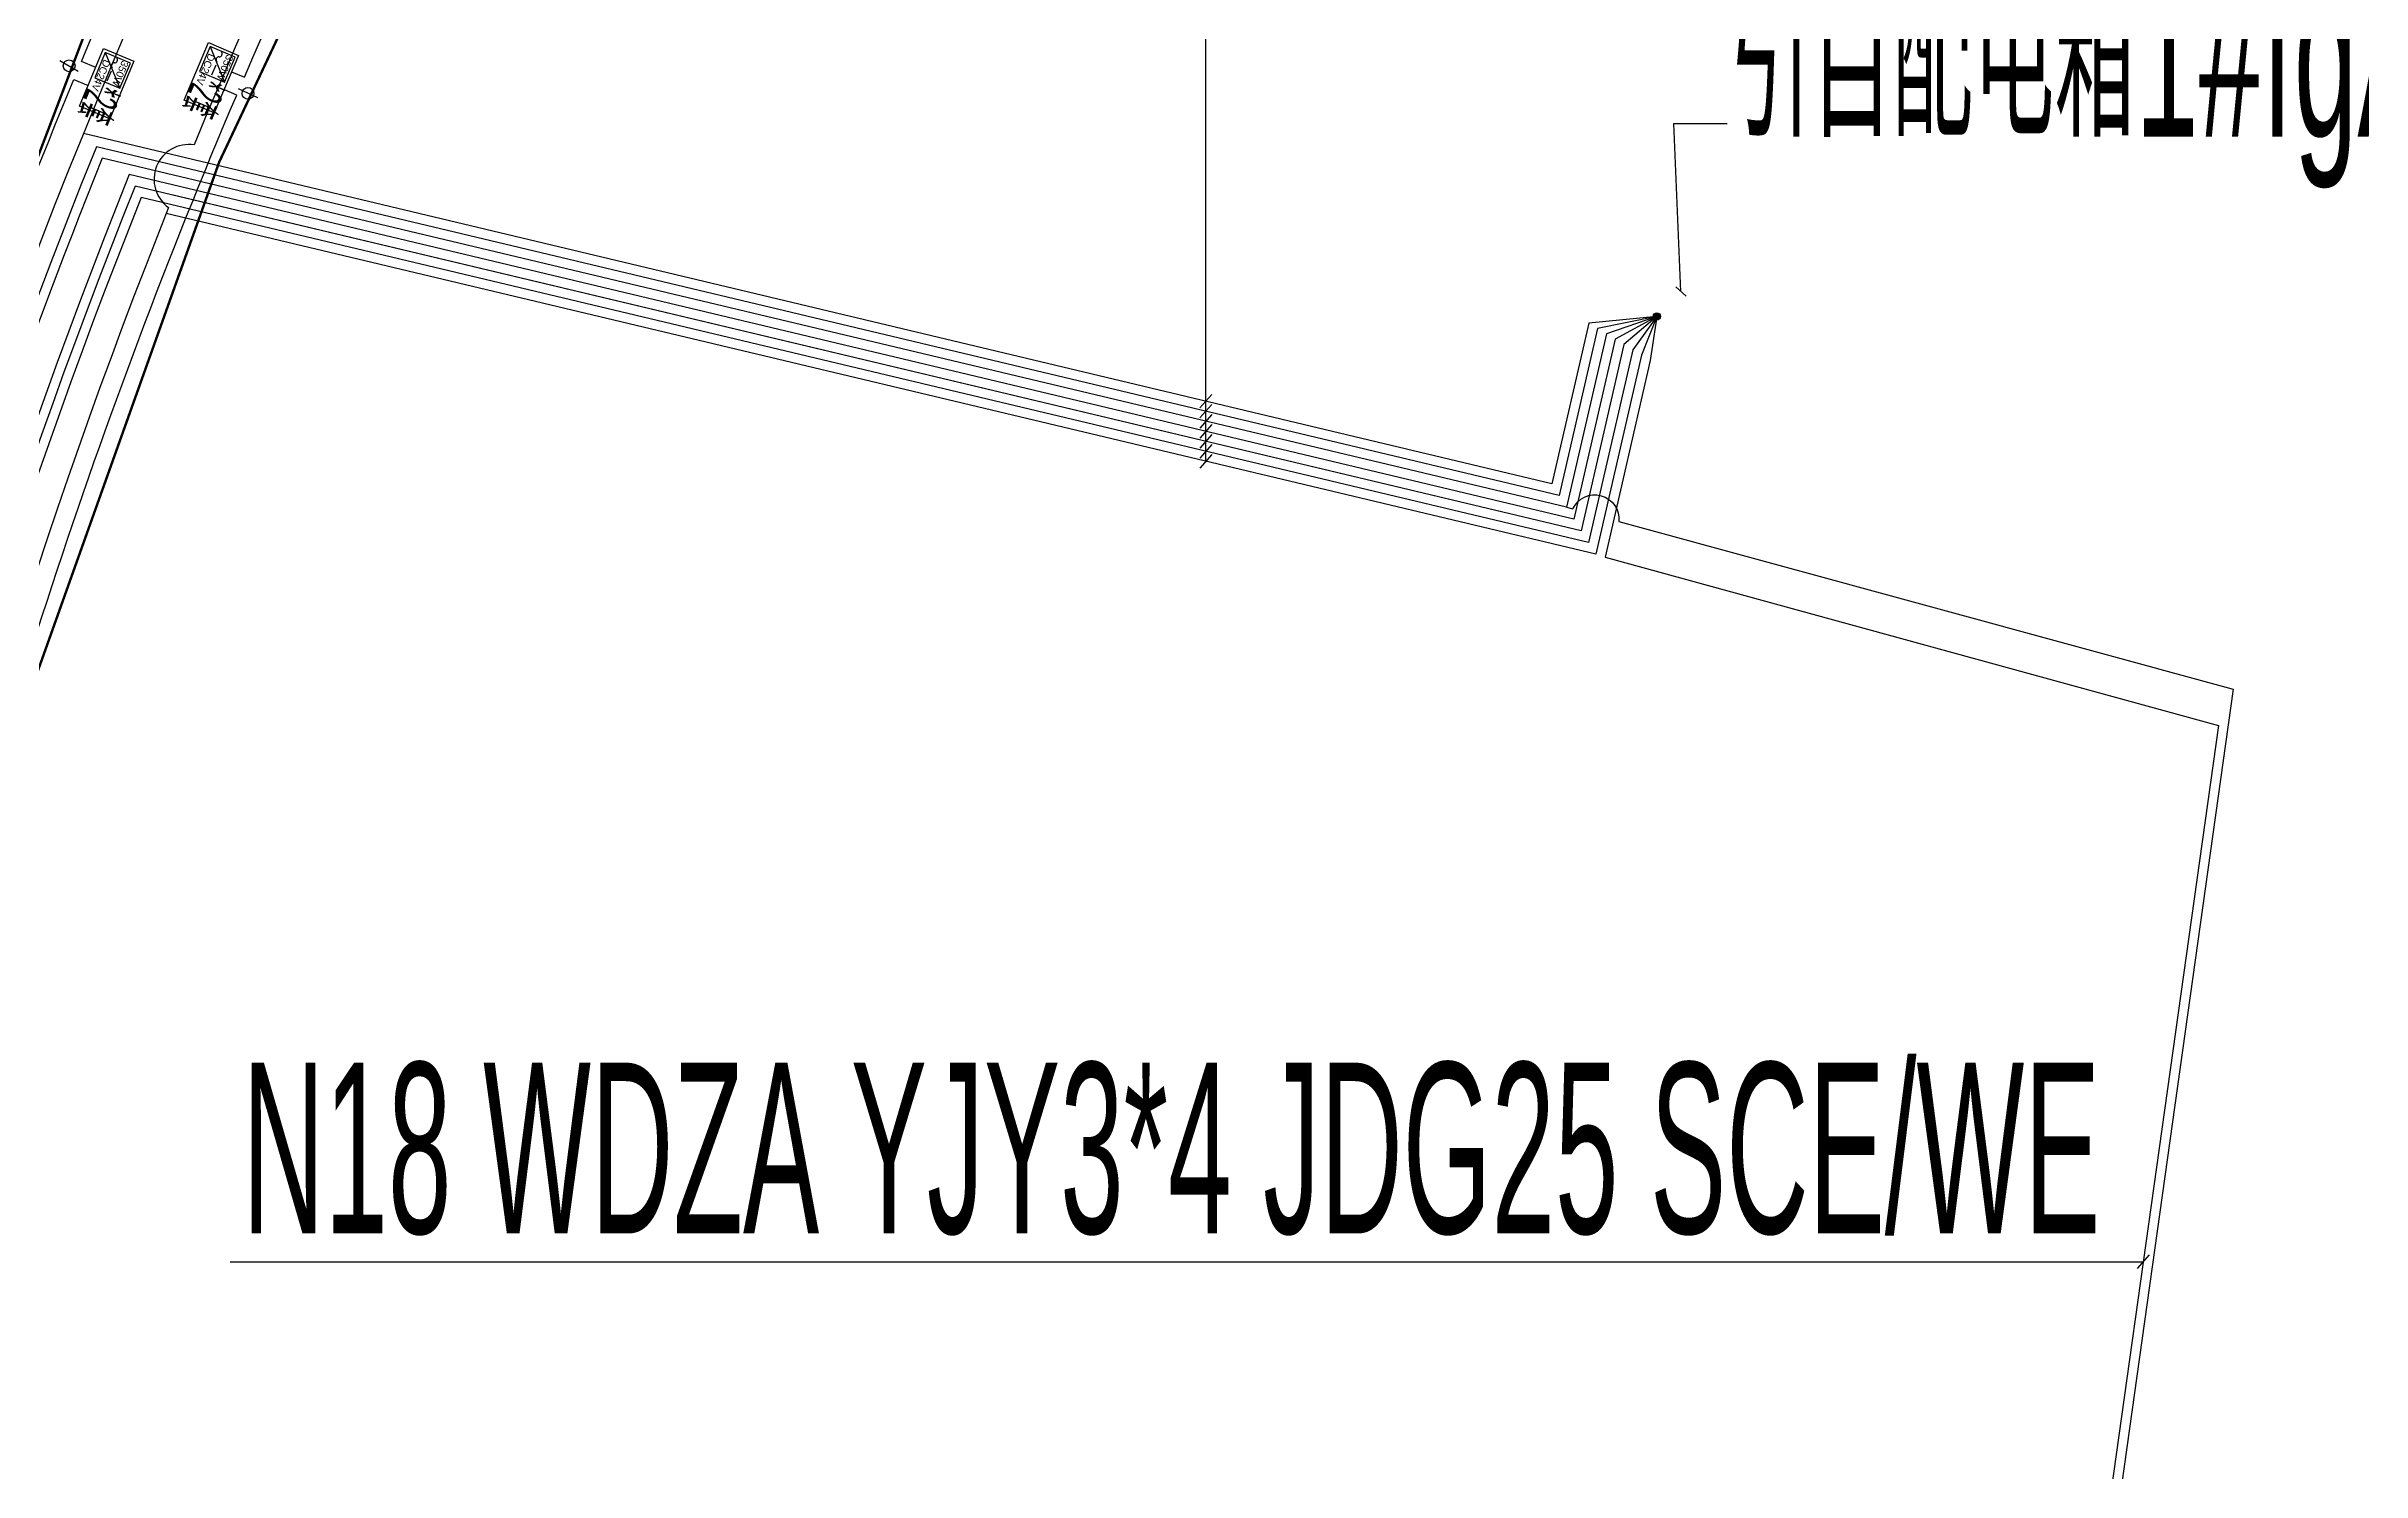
# Model space of a CAD drawing. Header units: inches. Extents: x -187843 to 1582678, y -554589 to 1835338.
# Drawn here: x 1295972 to 1343450, y -281367 to -252145 of the extents above; entities that cross this region are included whole.
import ezdxf
from ezdxf import colors
from ezdxf.entities.mleader import LeaderData, LeaderLine
from ezdxf.lldxf.tags import DXFTag
from ezdxf.math import Vec2, Vec3

# ---------------------------------------------------------------- set-up
doc = ezdxf.new("R2010")
doc.units = ezdxf.units.IN
doc.header["$MEASUREMENT"] = 0
doc.layers.get('0').update_dxf_attribs({"color": 253})
for name, color, linetype in [('0-L-灯具', 1, 'Continuous'), ('0-L-电箱', 90, 'Continuous'), ('0-LIGHT-TXT', 90, 'Continuous'), ('0-SL01', 1, 'Continuous'), ('0-开关电源', 3, 'Continuous'), ('LT-220V', 5, 'Continuous'), ('LT-24V', 4, 'Continuous')]:
    doc.layers.add(name, color=color, linetype=linetype)
doc.styles.add('SMDEI', font='smsim.shx', dxfattribs={"width": 0.75, "bigfont": 'smfs.shx'})
doc.styles.get("Standard").update_dxf_attribs({"font": 'arial.ttf'})
tags = doc.linetypes.add('SL01_LINE', pattern='A,0.3,-0.3,["SL01",Standard,S=0.2,R=-0.1,X=-0.1,Y=-0.1],-1.2', length=1.8).pattern_tags.tags
tags[6] = DXFTag(74, 10)

# ---------------------------------------------------------------- blocks, each defined once
blk = doc.blocks.new('LEDDR01')
at = {"layer": '0-开关电源'}
for p, q in [((-224, 0), (224, 448)), ((19, 205), (198, 205))]:
    blk.add_line(p, q, dxfattribs=at)
blk.add_lwpolyline([(-224, 0), (224, 0), (224, 448), (-224, 448)], close=True, dxfattribs=at)
for centre, start, end in [((-171, 187), 19.4712, 160.5288), ((-81, 219), 199.4712, 340.5288)]:
    blk.add_arc(centre, 47.5, start, end, dxfattribs=at)
at = {"color": 3}
for s, p in [('350W', (-219, 302)), ('DC24V', (-122, 21))]:
    blk.add_text(s, height=120, dxfattribs=at).set_placement(p)
blk = doc.blocks.new('分割')
at = {"layer": 'LT-220V'}
blk.add_lwpolyline([(-168, 141), (166, -144)], dxfattribs=at)
blk.add_circle((0, 0), 121, dxfattribs=at)
blk = doc.blocks.new('引入')
at = {"layer": '0-L-电箱', "lineweight": -2}
h = blk.add_hatch(color=256, dxfattribs=at)
h.dxf.hatch_style = 1
h.paths.add_polyline_path([(-75, 0, 1), (75, 0, 1)])
blk.add_lwpolyline([(709, -533, 0, 0, 0), (432, -324, 200, 0, 0), (0, 0, 0, 0, 0)], format="xyseb", dxfattribs=at)
blk.add_circle((0, 0), 75, dxfattribs=at)
blk = doc.blocks.new('_Oblique')
at = {"color": 0, "linetype": 'ByBlock', "lineweight": -2}
blk.add_line((-0.5, -0.5), (0.5, 0.5), dxfattribs=at)

msp = doc.modelspace()

# ---------------------------------------------------------------- linework, layer by layer
at = {"layer": '0-LIGHT-TXT', "color": 7}
for points in [[(1319750, -260654), (1319750, -260654), (1319750, -239555)], [(1319870, -259281), (1319629, -259560)], [(1319870, -259486), (1319629, -259765)], [(1319870, -259692), (1319629, -259971)], [(1319870, -259898), (1319629, -260177)], [(1319870, -260103), (1319629, -260382)], [(1319870, -260309), (1319629, -260588)], [(1319870, -260514), (1319629, -260793)], [(1299742, -277062), (1338969, -277062)], [(1339090, -276923), (1338849, -277202)]]:
    msp.add_lwpolyline(points, dxfattribs=at)
for points in [[(1299914, -252331), (1299414, -253509), (1298796, -253246), (1299296, -252069)], [(1297767, -252452), (1297272, -253632), (1296653, -253372), (1297148, -252192)]]:
    msp.add_lwpolyline(points, close=True, dxfattribs=at)
at = {"layer": '0-SL01', "linetype": 'SL01_LINE', "const_width": 50}
for points in [[(1289708, -273464, -0.20838), (1351390, -190167, 0.200801), (1351858, -189553)], [(1293999, -334140, -0.063253), (1289993, -302603, -0.198348), (1326672, -213712), (1326991, -214029)]]:
    msp.add_lwpolyline(points, format="xyb", dxfattribs=at)
at = {"layer": 'LT-220V'}
for points in [[(1320903, -215515, 0.189523), (1287170, -304485, 0.189523)], [(1323900, -215476, 0.090689), (1299002, -254166, 0.787238), (1298480, -255453, 0.082326), (1289524, -296309)], [(1328996, -257682), (1327782, -257929), (1326997, -261353), (1296999, -254204, 0.104873), (1287579, -307178), (1287246, -307190, 0.059777), (1291294, -334181, -0.418072), (1284418, -346421, 0.000621), (1281500, -347369), (1255464, -355829, 0.022602), (1252873, -356810, 0.108266), (1242785, -364103, 0.149711), (1235332, -380741, 0.164767), (1239895, -399504, 0.024072), (1255355, -423310)], [(1328996, -257682), (1327962, -258038), (1327147, -261594), (1297120, -254438, 0.052655), (1289646, -280585), (1289558, -280570), (1289558, -280570, 0.904958), (1288905, -280456), (1287137, -280146)], [(1328996, -257682), (1328142, -258147), (1327297, -261836), (1297674, -254776, 0.085481), (1288465, -297541), (1288892, -297559, 0.009919), (1288793, -302603, 0.063452), (1292863, -334538, 0.006643)], [(1328996, -257682), (1328322, -258256), (1327447, -262077), (1297795, -255010, 0.084753), (1288674, -297350), (1289100, -297368, 0.010311), (1288993, -302603, 0.063452), (1293056, -334488, 0.007036)], [(1328996, -257682), (1328502, -258366), (1327596, -262318), (1297917, -255245, 0.084023), (1288882, -297159), (1289308, -297177, 0.010705), (1289193, -302603, 0.063452), (1293250, -334438, 0.015174), (1295407, -341833, 0.028165), (1300581, -355154, 0.255229), (1307441, -360306, 0.175468), (1313551, -359021), (1320415, -355372), (1336762, -346680), (1337553, -348210)], [(1328996, -257682), (1328863, -258584), (1327938, -262619), (1340512, -266072), (1335654, -300684), (1338894, -301421, 0.787581), (1339162, -301482), (1351972, -304395), (1359063, -304214)], [(1327147, -261594), (1327275, -261629, -0.849484), (1328217, -261887), (1340818, -265327), (1335880, -300512), (1338895, -300906)]]:
    msp.add_lwpolyline(points, format="xyb", dxfattribs=at)
for points in [[(1328996, -257682), (1327601, -257820), (1326847, -261112), (1296732, -253935)], [(1328996, -257682), (1328322, -258256), (1327447, -262077), (1298576, -255196)], [(1328996, -257682), (1328682, -258475), (1327746, -262560), (1298432, -255573)]]:
    msp.add_lwpolyline(points, dxfattribs=at)
at = {"layer": 'LT-24V', "color": 4}
for points in [[(1296986, -252578), (1296693, -252455, -0.041456), (1306603, -233436)], [(1299773, -252666), (1300034, -252777, -0.042191), (1310037, -234023)], [(1289491, -274242, 0.161153), (1289882, -273597, -0.04217), (1296539, -252824), (1296831, -252946)], [(1293177, -273545, -0.042622), (1299876, -253145), (1299616, -253034)]]:
    msp.add_lwpolyline(points, format="xyb", dxfattribs=at)

# ---------------------------------------------------------------- block references
at = {"layer": '0-L-灯具', "rotation": 82.90987147356023}
msp.add_blockref('引入', (1328996, -257682), dxfattribs=at)
at = {"layer": '0-开关电源', "color": 3, "xscale": 1.25, "yscale": 1.25, "zscale": 1.25}
for p, rotation in [((1297073, -252531), 247.2452280136744), ((1299220, -252407), 246.9846558467058)]:
    msp.add_blockref('LEDDR01', p, dxfattribs=dict(at, rotation=rotation))
at = {"layer": 'LT-220V'}
for p, rotation in [((1296440, -252545), 9.927777059760677), ((1300108, -253111), 195.0232610328252)]:
    msp.add_blockref('分割', p, dxfattribs=dict(at, rotation=rotation))

# ---------------------------------------------------------------- texts
at = {"layer": '0-LIGHT-TXT', "color": 7, "style": 'SMDEI', "width": 0.5}
for s, p in [('引自配电箱1#fgAL1 ', (1330494, -254001)), ('N18 WDZA YJY3*4 JDG25 SCE/WE', (1299988, -276481))]:
    msp.add_text(s, height=3500, dxfattribs=at).set_placement(p)
for rotation, p in [(247.2452, (1296886, -252816)), (246.9847, (1299032, -252691))]:
    msp.add_text('*2套', height=700, rotation=rotation, dxfattribs=at).set_placement(p)

# ---------------------------------------------------------------- leaders
at = {"layer": '0-LIGHT-TXT', "color": 7}
ml = msp.add_multileader_mtext('Standard', dxfattribs=at)
ml.set_content('', color=7)
ml.set_leader_properties()
ml.set_arrow_properties(name='OBLIQUE')
ml.build(insert=Vec2(0, 0))
ml.multileader.update_dxf_attribs({"text_right_attachment_type": 6, "dogleg_length": 0.36, "arrow_head_size": 200})
ctx = ml.context
ctx.base_point, ctx.char_height, ctx.arrow_head_size, ctx.landing_gap_size, ctx.plane_origin = Vec3(1330441, -253731), 0.18, 200, 0.09, Vec3(1328494, -255720)
ctx.right_attachment = 6
notes = []
notes.append((ctx, [(0, (1, 1, 0), (1329347, -253731), (1, 0), 1095, [(0, [(1329492, -257169)], 0, [])])]))
ctx.mtext.insert, ctx.mtext.flow_direction = Vec3(1330441, -253731), 5
for ctx, leaders in notes:
    for number, flags, end, landing, length, lines in leaders:
        leader = LeaderData()
        leader.index, (leader.has_last_leader_line, leader.has_dogleg_vector, leader.attachment_direction) = number, flags
        leader.last_leader_point, leader.dogleg_vector, leader.dogleg_length = Vec3(end), Vec3(landing), length
        for number, points, colour, breaks in lines:
            line = LeaderLine()
            line.index, line.vertices, line.color, line.breaks = number, Vec3.list(points), colors.encode_raw_color(colour), breaks
            leader.lines.append(line)
        ctx.leaders.append(leader)

doc.saveas('drawing.dxf')
